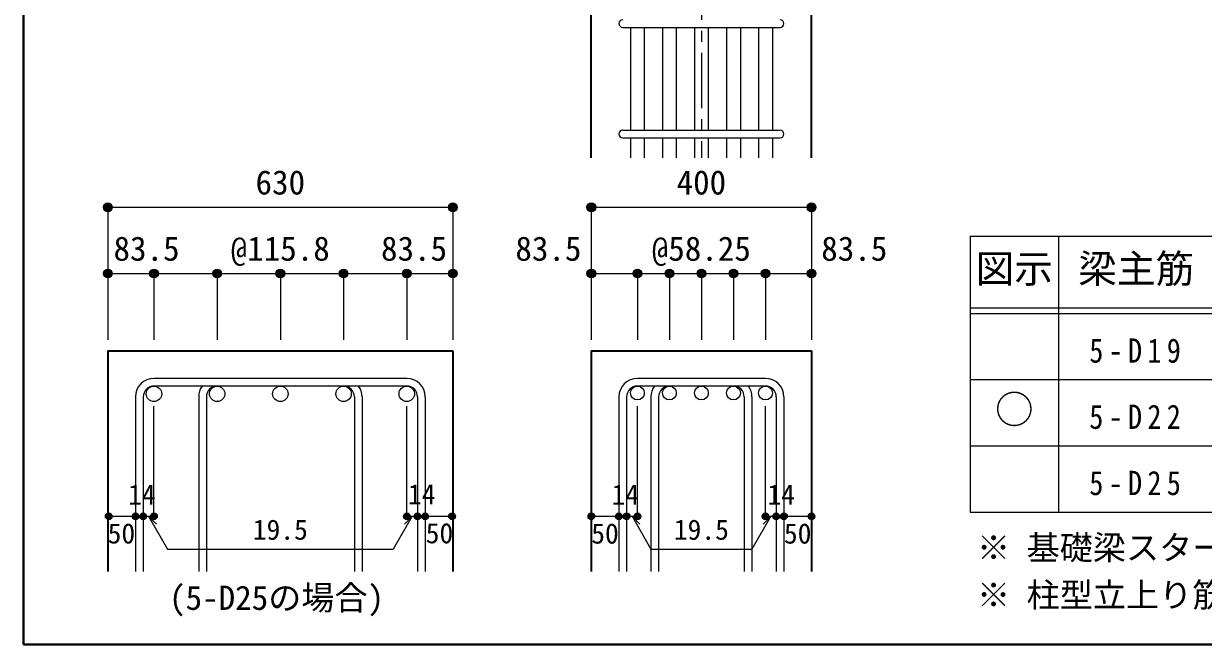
# Model space of a CAD drawing. Units: millimetres at full size, sheet at 1:20; details may follow other scales. Extents: x -3982 to 3969, y -2797 to 2801.
# Drawn here: x -3982 to -1844, y -2797 to -1672 of the extents above; entities that cross this region are included whole.
import ezdxf
from ezdxf.enums import TextEntityAlignment as Align

# ---------------------------------------------------------------- set-up
doc = ezdxf.new("R2010")
doc.units = ezdxf.units.MM
doc.header["$LTSCALE"] = 20
doc.header["$PDMODE"] = 32
doc.header["$PDSIZE"] = 12
doc.linetypes.add('CHAIN1', pattern=[8, 5, -1, 1, -1])
for name, color, linetype, lineweight in [('6-1_躯体線', 2, 'Continuous', 35), ('6-5_梁主筋', 7, 'Continuous', 18), ('6-6_S.T.P.', 7, 'Continuous', 18), ('6-7_文字', 7, 'Continuous', 18), ('6-D_寸法', 4, 'Continuous', 9), ('6-E_枠', 7, 'Continuous', 18), ('F-0_枠', 6, 'Continuous', 40)]:
    doc.layers.add(name, color=color, linetype=linetype, lineweight=lineweight)
doc.styles.add('ＭＳ ゴシック', font='')
doc.styles.get('ＭＳ ゴシック').set_extended_font_data('MS Gothic')

msp = doc.modelspace()

# ---------------------------------------------------------------- linework, layer by layer
at = {"layer": '6-1_躯体線'}
for p, q in [((-2953.37, -1914.67), (-2953.37, -1464.67)), ((-2554.37, -1914.67), (-2554.37, -1464.67)), ((-3829.21, -2264.67), (-3829.21, -2664.67)), ((-3829.21, -2264.67), (-3204.21, -2264.67)), ((-3204.21, -2264.67), (-3204.21, -2664.67)), ((-2953.37, -2264.67), (-2953.37, -2664.67)), ((-2953.37, -2264.67), (-2554.37, -2264.67)), ((-2554.37, -2264.67), (-2554.37, -2664.67))]:
    msp.add_line(p, q, dxfattribs=at)
at = {"layer": '6-5_梁主筋'}
for p, q in [((-2882.37, -1678.67), (-2882.37, -1864.67)), ((-2857.37, -1678.67), (-2857.37, -1864.67)), ((-2824.37, -1678.67), (-2824.37, -1864.67)), ((-2799.37, -1678.67), (-2799.37, -1864.67)), ((-2766.37, -1678.67), (-2766.37, -1864.67)), ((-2741.37, -1678.67), (-2741.37, -1864.67)), ((-2708.37, -1678.67), (-2708.37, -1864.67)), ((-2683.37, -1678.67), (-2683.37, -1864.67)), ((-2650.37, -1678.67), (-2650.37, -1864.67)), ((-2625.37, -1678.67), (-2625.37, -1864.67)), ((-2882.37, -1878.67), (-2882.37, -1914.67)), ((-2857.37, -1878.67), (-2857.37, -1914.67)), ((-2824.37, -1878.67), (-2824.37, -1914.67)), ((-2799.37, -1878.67), (-2799.37, -1914.67)), ((-2766.37, -1878.67), (-2766.37, -1914.67)), ((-2741.37, -1878.67), (-2741.37, -1914.67)), ((-2708.37, -1878.67), (-2708.37, -1914.67)), ((-2683.37, -1878.67), (-2683.37, -1914.67)), ((-2650.37, -1878.67), (-2650.37, -1914.67)), ((-2625.37, -1878.67), (-2625.37, -1914.67))]:
    msp.add_line(p, q, dxfattribs=at)
at = {"layer": '6-5_梁主筋', "color": 3, "lineweight": 25}
for centre, radius in [((-3745.71, -2342.67), 14), ((-3631.21, -2342.67), 14), ((-3516.71, -2342.67), 14), ((-3402.21, -2342.67), 14), ((-3287.71, -2342.67), 14), ((-2869.87, -2341.17), 12.5), ((-2811.87, -2341.17), 12.5), ((-2753.87, -2341.17), 12.5), ((-2695.87, -2341.17), 12.5), ((-2637.87, -2341.17), 12.5)]:
    msp.add_circle(centre, radius, dxfattribs=at)
at = {"layer": '6-6_S.T.P.'}
for p, q in [((-2896.37, -1678.67), (-2611.76, -1678.67)), ((-2896.37, -1864.67), (-2611.76, -1864.67)), ((-2896.37, -1878.67), (-2611.76, -1878.67)), ((-3287.71, -2314.67), (-3745.71, -2314.67)), ((-3287.71, -2328.67), (-3745.71, -2328.67)), ((-2637.87, -2314.67), (-2869.87, -2314.67)), ((-2637.87, -2328.67), (-2869.87, -2328.67)), ((-3779.21, -2348.17), (-3779.21, -2664.67)), ((-3765.21, -2348.17), (-3765.21, -2664.67)), ((-3664.71, -2348.17), (-3664.71, -2664.67)), ((-3650.71, -2348.17), (-3650.71, -2664.67)), ((-3382.71, -2348.17), (-3382.71, -2664.67)), ((-3368.71, -2348.17), (-3368.71, -2664.67)), ((-3268.21, -2348.17), (-3268.21, -2664.67)), ((-3254.21, -2348.17), (-3254.21, -2664.67)), ((-2903.37, -2348.17), (-2903.37, -2664.67)), ((-2889.37, -2348.17), (-2889.37, -2664.67)), ((-2845.37, -2348.17), (-2845.37, -2664.67)), ((-2831.37, -2348.17), (-2831.37, -2664.67)), ((-2676.37, -2348.17), (-2676.37, -2664.67)), ((-2662.37, -2348.17), (-2662.37, -2664.67)), ((-2618.37, -2348.17), (-2618.37, -2664.67)), ((-2604.37, -2348.17), (-2604.37, -2664.67))]:
    msp.add_line(p, q, dxfattribs=at)
for centre, radius, start, end in [((-2896.37, -1671.67), 7, 90, 270), ((-2611.37, -1671.67), 7, 270, 90), ((-2896.37, -1871.67), 7, 90, 270), ((-2611.37, -1871.67), 7, 270, 90), ((-3745.71, -2348.17), 33.5, 90, 180), ((-3745.71, -2348.17), 19.5, 90, 180), ((-3631.21, -2348.17), 33.5, 144.40235, 180), ((-3631.21, -2348.17), 19.5, 90, 180), ((-3402.21, -2348.17), 19.5, 0, 90), ((-3402.21, -2348.17), 33.5, 0, 35.59765), ((-3287.71, -2348.17), 33.5, 0, 90), ((-3287.71, -2348.17), 19.5, 0, 90), ((-2869.87, -2348.17), 33.5, 90, 180), ((-2869.87, -2348.17), 19.5, 90, 180), ((-2811.87, -2348.17), 33.5, 144.40235, 180), ((-2811.87, -2348.17), 19.5, 90, 180), ((-2695.87, -2348.17), 19.5, 0, 90), ((-2695.87, -2348.17), 33.5, 0, 35.59765), ((-2637.87, -2348.17), 33.5, 0, 90), ((-2637.87, -2348.17), 19.5, 0, 90)]:
    msp.add_arc(centre, radius, start, end, dxfattribs=at)
at = {"layer": '6-D_寸法', "linetype": 'CHAIN1'}
msp.add_line((-2753.87, -764.67), (-2753.87, -1914.67), dxfattribs=at)
at = {"layer": '6-D_寸法'}
for p, q in [((-3829.21, -2004.67), (-3204.21, -2004.67)), ((-3204.21, -2004.67), (-3204.21, -2124.67)), ((-2953.37, -2004.67), (-2554.37, -2004.67)), ((-2554.37, -2004.67), (-2554.37, -2124.67)), ((-3829.21, -2124.67), (-3829.21, -2244.67)), ((-3745.71, -2124.67), (-3745.71, -2244.67)), ((-3745.71, -2124.67), (-3631.21, -2124.67)), ((-3631.21, -2124.67), (-3631.21, -2244.67)), ((-3631.21, -2124.67), (-3516.71, -2124.67)), ((-3516.71, -2124.67), (-3516.71, -2244.67)), ((-3402.21, -2124.67), (-3402.21, -2244.67)), ((-3287.71, -2124.67), (-3287.71, -2244.67)), ((-3287.71, -2124.67), (-3204.21, -2124.67)), ((-3204.21, -2124.67), (-3204.21, -2244.67)), ((-2953.37, -2124.67), (-2953.37, -2244.67)), ((-2869.87, -2124.67), (-2869.87, -2244.67)), ((-2811.87, -2124.67), (-2811.87, -2244.67)), ((-2753.87, -2124.67), (-2753.87, -2244.67)), ((-2695.87, -2124.67), (-2695.87, -2244.67)), ((-2637.87, -2124.67), (-2637.87, -2244.67)), ((-2637.87, -2124.67), (-2554.37, -2124.67)), ((-2554.37, -2124.67), (-2554.37, -2244.67)), ((-3745.71, -2564.67), (-3745.71, -2365.34)), ((-3287.71, -2564.67), (-3287.71, -2365.34)), ((-2869.87, -2564.67), (-2869.87, -2365.34)), ((-2637.87, -2564.67), (-2637.87, -2365.34)), ((-3827.71, -2564.67), (-3779.21, -2564.67)), ((-3779.21, -2564.67), (-3745.71, -2564.67)), ((-3755.46, -2564.67), (-3741.32, -2578.81)), ((-3755.46, -2564.67), (-3721.24, -2623.95)), ((-3277.96, -2564.67), (-3312.18, -2623.95)), ((-3277.96, -2564.67), (-3292.1, -2578.81)), ((-3287.71, -2564.67), (-3205.71, -2564.67)), ((-3268.21, -2564.67), (-3254.21, -2564.67)), ((-2953.37, -2564.67), (-2903.37, -2564.67)), ((-2903.37, -2564.67), (-2869.87, -2564.67)), ((-2879.62, -2564.67), (-2865.48, -2578.81)), ((-2879.62, -2564.67), (-2845.39, -2623.95)), ((-2628.12, -2564.67), (-2662.34, -2623.95)), ((-2628.12, -2564.67), (-2642.26, -2578.81)), ((-2637.87, -2564.67), (-2554.37, -2564.67)), ((-2618.37, -2564.67), (-2604.37, -2564.67)), ((-3721.24, -2623.95), (-3312.18, -2623.95)), ((-2845.39, -2623.95), (-2662.34, -2623.95))]:
    msp.add_line(p, q, dxfattribs=at)
for points in [[(-3829.21, -2004.67), (-3829.21, -2124.67), (-3745.71, -2124.67)], [(-2953.37, -2004.67), (-2953.37, -2124.67), (-2869.87, -2124.67)], [(-3516.71, -2124.67), (-3402.21, -2124.67), (-3287.71, -2124.67)], [(-2869.87, -2124.67), (-2811.87, -2124.67), (-2753.87, -2124.67), (-2695.87, -2124.67), (-2637.87, -2124.67)]]:
    msp.add_lwpolyline(points, dxfattribs=at)
for centre, radius in [((-3829.21, -2004.67), 8), ((-3829.21, -2004.67), 7.2), ((-3829.21, -2004.67), 6.4), ((-3829.21, -2004.67), 5.6), ((-3829.21, -2004.67), 4.8), ((-3829.21, -2004.67), 4), ((-3829.21, -2004.67), 3.2), ((-3829.21, -2004.67), 2.4), ((-3829.21, -2004.67), 1.6), ((-3829.21, -2004.67), 0.8), ((-3204.21, -2004.67), 8), ((-3204.21, -2004.67), 7.2), ((-3204.21, -2004.67), 6.4), ((-3204.21, -2004.67), 5.6), ((-3204.21, -2004.67), 4.8), ((-3204.21, -2004.67), 4), ((-3204.21, -2004.67), 3.2), ((-3204.21, -2004.67), 2.4), ((-3204.21, -2004.67), 1.6), ((-3204.21, -2004.67), 0.8), ((-2953.37, -2004.67), 8), ((-2953.37, -2004.67), 7.2), ((-2953.37, -2004.67), 6.4), ((-2953.37, -2004.67), 5.6), ((-2953.37, -2004.67), 4.8), ((-2953.37, -2004.67), 4), ((-2953.37, -2004.67), 3.2), ((-2953.37, -2004.67), 2.4), ((-2953.37, -2004.67), 1.6), ((-2953.37, -2004.67), 0.8), ((-2554.37, -2004.67), 8), ((-2554.37, -2004.67), 7.2), ((-2554.37, -2004.67), 6.4), ((-2554.37, -2004.67), 5.6), ((-2554.37, -2004.67), 4.8), ((-2554.37, -2004.67), 4), ((-2554.37, -2004.67), 3.2), ((-2554.37, -2004.67), 2.4), ((-2554.37, -2004.67), 1.6), ((-2554.37, -2004.67), 0.8), ((-3829.21, -2124.67), 8), ((-3829.21, -2124.67), 7.2), ((-3829.21, -2124.67), 6.4), ((-3829.21, -2124.67), 5.6), ((-3829.21, -2124.67), 4.8), ((-3829.21, -2124.67), 4), ((-3829.21, -2124.67), 3.2), ((-3829.21, -2124.67), 2.4), ((-3829.21, -2124.67), 1.6), ((-3829.21, -2124.67), 0.8), ((-3745.71, -2124.67), 8), ((-3745.71, -2124.67), 7.2), ((-3745.71, -2124.67), 6.4), ((-3745.71, -2124.67), 5.6), ((-3745.71, -2124.67), 4.8), ((-3745.71, -2124.67), 4), ((-3745.71, -2124.67), 3.2), ((-3745.71, -2124.67), 2.4), ((-3745.71, -2124.67), 1.6), ((-3745.71, -2124.67), 0.8), ((-3631.21, -2124.67), 8), ((-3631.21, -2124.67), 7.2), ((-3631.21, -2124.67), 6.4), ((-3631.21, -2124.67), 5.6), ((-3631.21, -2124.67), 4.8), ((-3631.21, -2124.67), 4), ((-3631.21, -2124.67), 3.2), ((-3631.21, -2124.67), 2.4), ((-3631.21, -2124.67), 1.6), ((-3631.21, -2124.67), 0.8), ((-3516.71, -2124.67), 8), ((-3516.71, -2124.67), 7.2), ((-3516.71, -2124.67), 6.4), ((-3516.71, -2124.67), 5.6), ((-3516.71, -2124.67), 4.8), ((-3516.71, -2124.67), 4), ((-3516.71, -2124.67), 3.2), ((-3516.71, -2124.67), 2.4), ((-3516.71, -2124.67), 1.6), ((-3516.71, -2124.67), 0.8), ((-3402.21, -2124.67), 8), ((-3402.21, -2124.67), 7.2), ((-3402.21, -2124.67), 6.4), ((-3402.21, -2124.67), 5.6), ((-3402.21, -2124.67), 4.8), ((-3402.21, -2124.67), 4), ((-3402.21, -2124.67), 3.2), ((-3402.21, -2124.67), 2.4), ((-3402.21, -2124.67), 1.6), ((-3402.21, -2124.67), 0.8), ((-3287.71, -2124.67), 8), ((-3287.71, -2124.67), 7.2), ((-3287.71, -2124.67), 6.4), ((-3287.71, -2124.67), 5.6), ((-3287.71, -2124.67), 4.8), ((-3287.71, -2124.67), 4), ((-3287.71, -2124.67), 3.2), ((-3287.71, -2124.67), 2.4), ((-3287.71, -2124.67), 1.6), ((-3287.71, -2124.67), 0.8), ((-3204.21, -2124.67), 8), ((-3204.21, -2124.67), 7.2), ((-3204.21, -2124.67), 6.4), ((-3204.21, -2124.67), 5.6), ((-3204.21, -2124.67), 4.8), ((-3204.21, -2124.67), 4), ((-3204.21, -2124.67), 3.2), ((-3204.21, -2124.67), 2.4), ((-3204.21, -2124.67), 1.6), ((-3204.21, -2124.67), 0.8), ((-2953.37, -2124.67), 8), ((-2953.37, -2124.67), 7.2), ((-2953.37, -2124.67), 6.4), ((-2953.37, -2124.67), 5.6), ((-2953.37, -2124.67), 4.8), ((-2953.37, -2124.67), 4), ((-2953.37, -2124.67), 3.2), ((-2953.37, -2124.67), 2.4), ((-2953.37, -2124.67), 1.6), ((-2953.37, -2124.67), 0.8), ((-2869.87, -2124.67), 8), ((-2869.87, -2124.67), 7.2), ((-2869.87, -2124.67), 6.4), ((-2869.87, -2124.67), 5.6), ((-2869.87, -2124.67), 4.8), ((-2869.87, -2124.67), 4), ((-2869.87, -2124.67), 3.2), ((-2869.87, -2124.67), 2.4), ((-2869.87, -2124.67), 1.6), ((-2869.87, -2124.67), 0.8), ((-2811.87, -2124.67), 8), ((-2811.87, -2124.67), 7.2), ((-2811.87, -2124.67), 6.4), ((-2811.87, -2124.67), 5.6), ((-2811.87, -2124.67), 4.8), ((-2811.87, -2124.67), 4), ((-2811.87, -2124.67), 3.2), ((-2811.87, -2124.67), 2.4), ((-2811.87, -2124.67), 1.6), ((-2811.87, -2124.67), 0.8), ((-2753.87, -2124.67), 8), ((-2753.87, -2124.67), 7.2), ((-2753.87, -2124.67), 6.4), ((-2753.87, -2124.67), 5.6), ((-2753.87, -2124.67), 4.8), ((-2753.87, -2124.67), 4), ((-2753.87, -2124.67), 3.2), ((-2753.87, -2124.67), 2.4), ((-2753.87, -2124.67), 1.6), ((-2753.87, -2124.67), 0.8), ((-2695.87, -2124.67), 8), ((-2695.87, -2124.67), 7.2), ((-2695.87, -2124.67), 6.4), ((-2695.87, -2124.67), 5.6), ((-2695.87, -2124.67), 4.8), ((-2695.87, -2124.67), 4), ((-2695.87, -2124.67), 3.2), ((-2695.87, -2124.67), 2.4), ((-2695.87, -2124.67), 1.6), ((-2695.87, -2124.67), 0.8), ((-2637.87, -2124.67), 8), ((-2637.87, -2124.67), 7.2), ((-2637.87, -2124.67), 6.4), ((-2637.87, -2124.67), 5.6), ((-2637.87, -2124.67), 4.8), ((-2637.87, -2124.67), 4), ((-2637.87, -2124.67), 3.2), ((-2637.87, -2124.67), 2.4), ((-2637.87, -2124.67), 1.6), ((-2637.87, -2124.67), 0.8), ((-2554.37, -2124.67), 8), ((-2554.37, -2124.67), 7.2), ((-2554.37, -2124.67), 6.4), ((-2554.37, -2124.67), 5.6), ((-2554.37, -2124.67), 4.8), ((-2554.37, -2124.67), 4), ((-2554.37, -2124.67), 3.2), ((-2554.37, -2124.67), 2.4), ((-2554.37, -2124.67), 1.6), ((-2554.37, -2124.67), 0.8), ((-3827.71, -2564.67), 4), ((-3827.71, -2564.67), 3.6), ((-3827.71, -2564.67), 3.2), ((-3827.71, -2564.67), 2.8), ((-3827.71, -2564.67), 2.4), ((-3827.71, -2564.67), 2), ((-3827.71, -2564.67), 1.6), ((-3827.71, -2564.67), 1.2), ((-3827.71, -2564.67), 0.8), ((-3827.71, -2564.67), 0.4), ((-3779.21, -2564.67), 4), ((-3779.21, -2564.67), 3.6), ((-3779.21, -2564.67), 3.2), ((-3779.21, -2564.67), 2.8), ((-3779.21, -2564.67), 2.4), ((-3779.21, -2564.67), 2), ((-3779.21, -2564.67), 1.6), ((-3779.21, -2564.67), 1.2), ((-3779.21, -2564.67), 0.8), ((-3779.21, -2564.67), 0.4), ((-3765.21, -2564.67), 4), ((-3765.21, -2564.67), 3.6), ((-3765.21, -2564.67), 3.2), ((-3765.21, -2564.67), 2.8), ((-3765.21, -2564.67), 2.4), ((-3765.21, -2564.67), 2), ((-3765.21, -2564.67), 1.6), ((-3765.21, -2564.67), 1.2), ((-3765.21, -2564.67), 0.8), ((-3765.21, -2564.67), 0.4), ((-3745.71, -2564.67), 4), ((-3745.71, -2564.67), 3.6), ((-3745.71, -2564.67), 3.2), ((-3745.71, -2564.67), 2.8), ((-3745.71, -2564.67), 2.4), ((-3745.71, -2564.67), 2), ((-3745.71, -2564.67), 1.6), ((-3745.71, -2564.67), 1.2), ((-3745.71, -2564.67), 0.8), ((-3745.71, -2564.67), 0.4), ((-3287.71, -2564.67), 4), ((-3287.71, -2564.67), 3.6), ((-3287.71, -2564.67), 3.2), ((-3287.71, -2564.67), 2.8), ((-3287.71, -2564.67), 2.4), ((-3287.71, -2564.67), 2), ((-3287.71, -2564.67), 1.6), ((-3287.71, -2564.67), 1.2), ((-3287.71, -2564.67), 0.8), ((-3287.71, -2564.67), 0.4), ((-3268.21, -2564.67), 4), ((-3268.21, -2564.67), 3.6), ((-3268.21, -2564.67), 3.2), ((-3268.21, -2564.67), 2.8), ((-3268.21, -2564.67), 2.4), ((-3268.21, -2564.67), 2), ((-3268.21, -2564.67), 1.6), ((-3268.21, -2564.67), 1.2), ((-3268.21, -2564.67), 0.8), ((-3268.21, -2564.67), 0.4), ((-3254.21, -2564.67), 4), ((-3254.21, -2564.67), 3.6), ((-3254.21, -2564.67), 3.2), ((-3254.21, -2564.67), 2.8), ((-3254.21, -2564.67), 2.4), ((-3254.21, -2564.67), 2), ((-3254.21, -2564.67), 1.6), ((-3254.21, -2564.67), 1.2), ((-3254.21, -2564.67), 0.8), ((-3254.21, -2564.67), 0.4), ((-3205.71, -2564.67), 4), ((-3205.71, -2564.67), 3.6), ((-3205.71, -2564.67), 3.2), ((-3205.71, -2564.67), 2.8), ((-3205.71, -2564.67), 2.4), ((-3205.71, -2564.67), 2), ((-3205.71, -2564.67), 1.6), ((-3205.71, -2564.67), 1.2), ((-3205.71, -2564.67), 0.8), ((-3205.71, -2564.67), 0.4), ((-2953.37, -2564.67), 4), ((-2953.37, -2564.67), 3.6), ((-2953.37, -2564.67), 3.2), ((-2953.37, -2564.67), 2.8), ((-2953.37, -2564.67), 2.4), ((-2953.37, -2564.67), 2), ((-2953.37, -2564.67), 1.6), ((-2953.37, -2564.67), 1.2), ((-2953.37, -2564.67), 0.8), ((-2953.37, -2564.67), 0.4), ((-2903.37, -2564.67), 4), ((-2903.37, -2564.67), 3.6), ((-2903.37, -2564.67), 3.2), ((-2903.37, -2564.67), 2.8), ((-2903.37, -2564.67), 2.4), ((-2903.37, -2564.67), 2), ((-2903.37, -2564.67), 1.6), ((-2903.37, -2564.67), 1.2), ((-2903.37, -2564.67), 0.8), ((-2903.37, -2564.67), 0.4), ((-2889.37, -2564.67), 4), ((-2889.37, -2564.67), 3.6), ((-2889.37, -2564.67), 3.2), ((-2889.37, -2564.67), 2.8), ((-2889.37, -2564.67), 2.4), ((-2889.37, -2564.67), 2), ((-2889.37, -2564.67), 1.6), ((-2889.37, -2564.67), 1.2), ((-2889.37, -2564.67), 0.8), ((-2889.37, -2564.67), 0.4), ((-2869.87, -2564.67), 4), ((-2869.87, -2564.67), 3.6), ((-2869.87, -2564.67), 3.2), ((-2869.87, -2564.67), 2.8), ((-2869.87, -2564.67), 2.4), ((-2869.87, -2564.67), 2), ((-2869.87, -2564.67), 1.6), ((-2869.87, -2564.67), 1.2), ((-2869.87, -2564.67), 0.8), ((-2869.87, -2564.67), 0.4), ((-2637.87, -2564.67), 4), ((-2637.87, -2564.67), 3.6), ((-2637.87, -2564.67), 3.2), ((-2637.87, -2564.67), 2.8), ((-2637.87, -2564.67), 2.4), ((-2637.87, -2564.67), 2), ((-2637.87, -2564.67), 1.6), ((-2637.87, -2564.67), 1.2), ((-2637.87, -2564.67), 0.8), ((-2637.87, -2564.67), 0.4), ((-2618.37, -2564.67), 4), ((-2618.37, -2564.67), 3.6), ((-2618.37, -2564.67), 3.2), ((-2618.37, -2564.67), 2.8), ((-2618.37, -2564.67), 2.4), ((-2618.37, -2564.67), 2), ((-2618.37, -2564.67), 1.6), ((-2618.37, -2564.67), 1.2), ((-2618.37, -2564.67), 0.8), ((-2618.37, -2564.67), 0.4), ((-2604.37, -2564.67), 4), ((-2604.37, -2564.67), 3.6), ((-2604.37, -2564.67), 3.2), ((-2604.37, -2564.67), 2.8), ((-2604.37, -2564.67), 2.4), ((-2604.37, -2564.67), 2), ((-2604.37, -2564.67), 1.6), ((-2604.37, -2564.67), 1.2), ((-2604.37, -2564.67), 0.8), ((-2604.37, -2564.67), 0.4), ((-2554.37, -2564.67), 4), ((-2554.37, -2564.67), 3.6), ((-2554.37, -2564.67), 3.2), ((-2554.37, -2564.67), 2.8), ((-2554.37, -2564.67), 2.4), ((-2554.37, -2564.67), 2), ((-2554.37, -2564.67), 1.6), ((-2554.37, -2564.67), 1.2), ((-2554.37, -2564.67), 0.8), ((-2554.37, -2564.67), 0.4)]:
    msp.add_circle(centre, radius, dxfattribs=at)
at = {"layer": '6-D_寸法', "color": 7}
for p in [(-3829.21, -2004.67), (-3204.21, -2004.67), (-2953.37, -2004.67), (-2554.37, -2004.67), (-3829.21, -2124.67), (-3745.71, -2124.67), (-3631.21, -2124.67), (-3516.71, -2124.67), (-3402.21, -2124.67), (-3287.71, -2124.67), (-3204.21, -2124.67), (-2953.37, -2124.67), (-2869.87, -2124.67), (-2811.87, -2124.67), (-2753.87, -2124.67), (-2695.87, -2124.67), (-2637.87, -2124.67), (-2554.37, -2124.67), (-3827.71, -2564.67), (-3779.21, -2564.67), (-3765.21, -2564.67), (-3745.71, -2564.67), (-3287.71, -2564.67), (-3268.21, -2564.67), (-3254.21, -2564.67), (-3205.71, -2564.67), (-2953.37, -2564.67), (-2903.37, -2564.67), (-2889.37, -2564.67), (-2869.87, -2564.67), (-2637.87, -2564.67), (-2618.37, -2564.67), (-2604.37, -2564.67), (-2554.37, -2564.67)]:
    msp.add_point(p, dxfattribs=at)
at = {"layer": '6-E_枠', "color": 3, "lineweight": 25}
for p, q in [((-2267.02, -2056.95), (-2267.02, -2556.95)), ((-2267.02, -2056.95), (-825.33, -2056.95)), ((-2267.02, -2556.95), (-825.33, -2556.95))]:
    msp.add_line(p, q, dxfattribs=at)
at = {"layer": '6-E_枠'}
for p, q in [((-2107.02, -2056.95), (-2107.02, -2556.95)), ((-2267.02, -2186.95), (-825.33, -2186.95)), ((-2267.02, -2196.95), (-825.33, -2196.95)), ((-2267.02, -2316.95), (-825.33, -2316.95)), ((-2267.02, -2436.95), (-825.33, -2436.95))]:
    msp.add_line(p, q, dxfattribs=at)
at = {"layer": 'F-0_枠'}
for p in [(-3981.92, 2800.77), (3969.4, -2796.83)]:
    msp.add_line(p, (-3981.92, -2796.83), dxfattribs=at)

# ---------------------------------------------------------------- texts
at = {"layer": '6-7_文字', "color": 2, "style": 'ＭＳ ゴシック'}
for s, p in [('図示', (-2257.02, -2156.95)), ('梁主筋', (-2071.17, -2156.95)), ('○', (-2222.02, -2411.95))]:
    msp.add_text(s, height=51.32, dxfattribs=at).set_placement(p, align=Align.BOTTOM_LEFT)
at = {"layer": '6-7_文字', "style": 'ＭＳ ゴシック'}
for s, p in [('※ 基礎梁スターラップ     D13 @200', (-2254.64, -2656.67)), ('(5-D25の場合)', (-3718.32, -2747.46)), ('※ 柱型立上り筋●は引張側領域時', (-2254.64, -2742.34))]:
    msp.add_text(s, height=43.99, dxfattribs=at).set_placement(p, align=Align.BOTTOM_LEFT)
at = {"layer": '6-7_文字', "char_height": 43.99, "attachment_point": 7, "style": 'ＭＳ ゴシック'}
for s, insert in [('\\T1.38;\\W0.85;5-D19', (-2051.17, -2286.95)), ('\\T1.38;\\W0.85;5-D22', (-2051.17, -2406.95)), ('\\T1.38;\\W0.85;5-D25', (-2051.17, -2526.95))]:
    msp.add_mtext(s, dxfattribs=dict(at, insert=insert))
at = {"layer": '6-D_寸法', "style": 'ＭＳ ゴシック'}
for s, height, p in [('630', 43.99, (-3561.71, -1994.67)), ('400', 43.99, (-2798.87, -1994.67)), ('83.5', 43.99, (-3819.03, -2114.67)), ('@115.8', 43.99, (-3606.71, -2114.67)), ('83.5', 43.99, (-3334.39, -2114.67)), ('83.5', 43.99, (-3090.93, -2114.67)), ('@58.25', 43.99, (-2843.87, -2114.67)), ('83.5', 43.99, (-2536.81, -2114.67)), ('14', 36.66, (-3792.52, -2554.6)), ('14', 36.66, (-3285.64, -2554.21)), ('14', 36.66, (-2916.68, -2554.6)), ('14', 36.66, (-2634.33, -2554.67)), ('50', 36.66, (-3829.64, -2624.97)), ('19.5', 36.66, (-3566.71, -2618.14)), ('50', 36.66, (-3253.43, -2624.58)), ('50', 36.66, (-2953.51, -2625.12)), ('19.5', 36.66, (-2803.87, -2618.14)), ('50', 36.66, (-2604.45, -2625.12))]:
    msp.add_text(s, height=height, dxfattribs=at).set_placement(p, align=Align.BOTTOM_LEFT)

doc.saveas('drawing.dxf')
